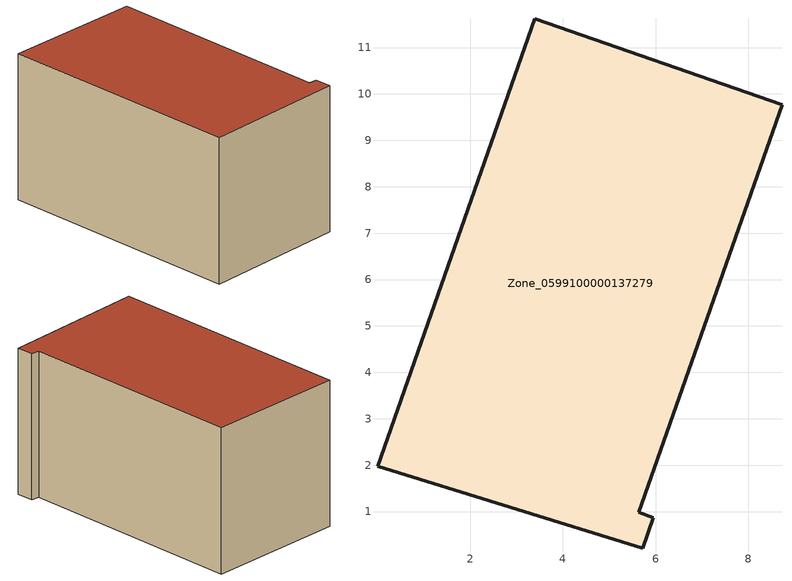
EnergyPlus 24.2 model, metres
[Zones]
Zone_0599100000137279
 floor ground (C_G): 0,1.97 3.39,11.62 8.72,9.77 5.63,0.98 5.95,0.86 5.72,0.21 z0
 wall outside (C_F): 5.63,0.98 8.72,9.77 3.39,11.62 0,1.97 5.72,0.21 5.95,0.86 5.63,0.98 z0:5.88
 roof outside (C_R): 5.72,0.21 5.95,0.86 5.63,0.98 8.72,9.77 3.39,11.62 0,1.97 z5.88
[BUILDING]
Pand.0599100000137279: North Axis=0; Terrain=City; Loads Convergence Tolerance Value=0.04; Temperature Convergence Tolerance Value=0.4; Solar Distribution=FullExterior; Maximum Number of Warmup Days=25; Minimum Number of Warmup Days=1
[Site:Location]
Rotterdam.The.Hague.AP_ZH_NLD Design_Conditions: Latitude=51.96; Longitude=4.45; Time Zone=1; Elevation=-4.5
[SITE:GROUNDTEMPERATURE:BUILDINGSURFACE]
18, 18, 18, 18, 18, 18, 18, 18, 18, 18, 18, 18
[MATERIAL] Thermal Absorptance=0.9; Solar Absorptance=0.7; Visible Absorptance=0.7
Name | Roughness | Thickness | Conductivity | Density | Specific Heat
G.TC.1992-2005 | MediumSmooth | 0.15 | 0.06 | 540 | 1210
F.TC.1992-2005 | Rough | 0.3 | 0.12 | 1920 | 840
R.TC.1992-2005 | MediumRough | 0.2 | 0.08 | 1500 | 1000
[CONSTRUCTION]
C_G: G.TC.1992-2005
C_F: F.TC.1992-2005
C_R: R.TC.1992-2005
[ZONE]
Zone_0599100000137279: Type=1; Multiplier=1; Ceiling Height=Autocalculate; Volume=Autocalculate; Floor Area=autocalculate; Part of Total Floor Area=Yes
[ZONEINFILTRATION:DESIGNFLOWRATE]
Infil_Zone_0599100000137279: Zone or ZoneList or Space or SpaceList=Zone_0599100000137279; Schedule=AlwaysOn; Design Flow Rate Calculation Method=Flow/Area; Flow Rate per Floor Area=0.0015; Constant Term Coefficient=1; Temperature Term Coefficient=0; Velocity Term Coefficient=0; Velocity Squared Term Coefficient=0
[HVACTEMPLATE:ZONE:IDEALLOADSAIRSYSTEM]
Zone_0599100000137279: Maximum Heating Supply Air Temperature=50; Minimum Cooling Supply Air Temperature=13; Maximum Heating Supply Air Humidity Ratio=0.0156; Minimum Cooling Supply Air Humidity Ratio=0.0077; Heating Limit=NoLimit; Cooling Limit=NoLimit; Dehumidification Control Type=ConstantSensibleHeatRatio; Cooling Sensible Heat Ratio=0.7; Dehumidification Setpoint=60; Humidification Control Type=None; Humidification Setpoint=30; Outdoor Air Method=None; Outdoor Air Flow Rate per Person=0.00944; Outdoor Air Flow Rate per Zone Floor Area=0; Outdoor Air Flow Rate per Zone=0; Demand Controlled Ventilation Type=None; Outdoor Air Economizer Type=NoEconomizer; Heat Recovery Type=None; Sensible Heat Recovery Effectiveness=0.7; Latent Heat Recovery Effectiveness=0.65
[ZONECONTROL:THERMOSTAT]
ThermostatControl_Zone_0599100000137279: Zone or ZoneList=Zone_0599100000137279; Control Type Schedule=DualSetpointControlType; Control 1=Thermostat_Zone_0599100000137279; Temperature Difference Between Cutout And Setpoint=0
[THERMOSTATSETPOINT:DUALSETPOINT]
Thermostat_Zone_0599100000137279: Heating Setpoint Temperature Schedule=HeatingSetpoint_Zone_0599100000137279; Cooling Setpoint Temperature Schedule=CoolingSetpoint_Zone_0599100000137279
[SCHEDULE:COMPACT]
HeatingSetpoint_Zone_0599100000137279: Through: 12/31, For: AllDays, Until: 24:00, 21
CoolingSetpoint_Zone_0599100000137279: Through: 12/31, For: AllDays, Until: 24:00, 24
DualSetpointControlType: Through: 12/31, For: AllDays, Until: 24:00, 4
AlwaysOn: Through: 12/31, For: AllDays, Until: 24:00, 1
